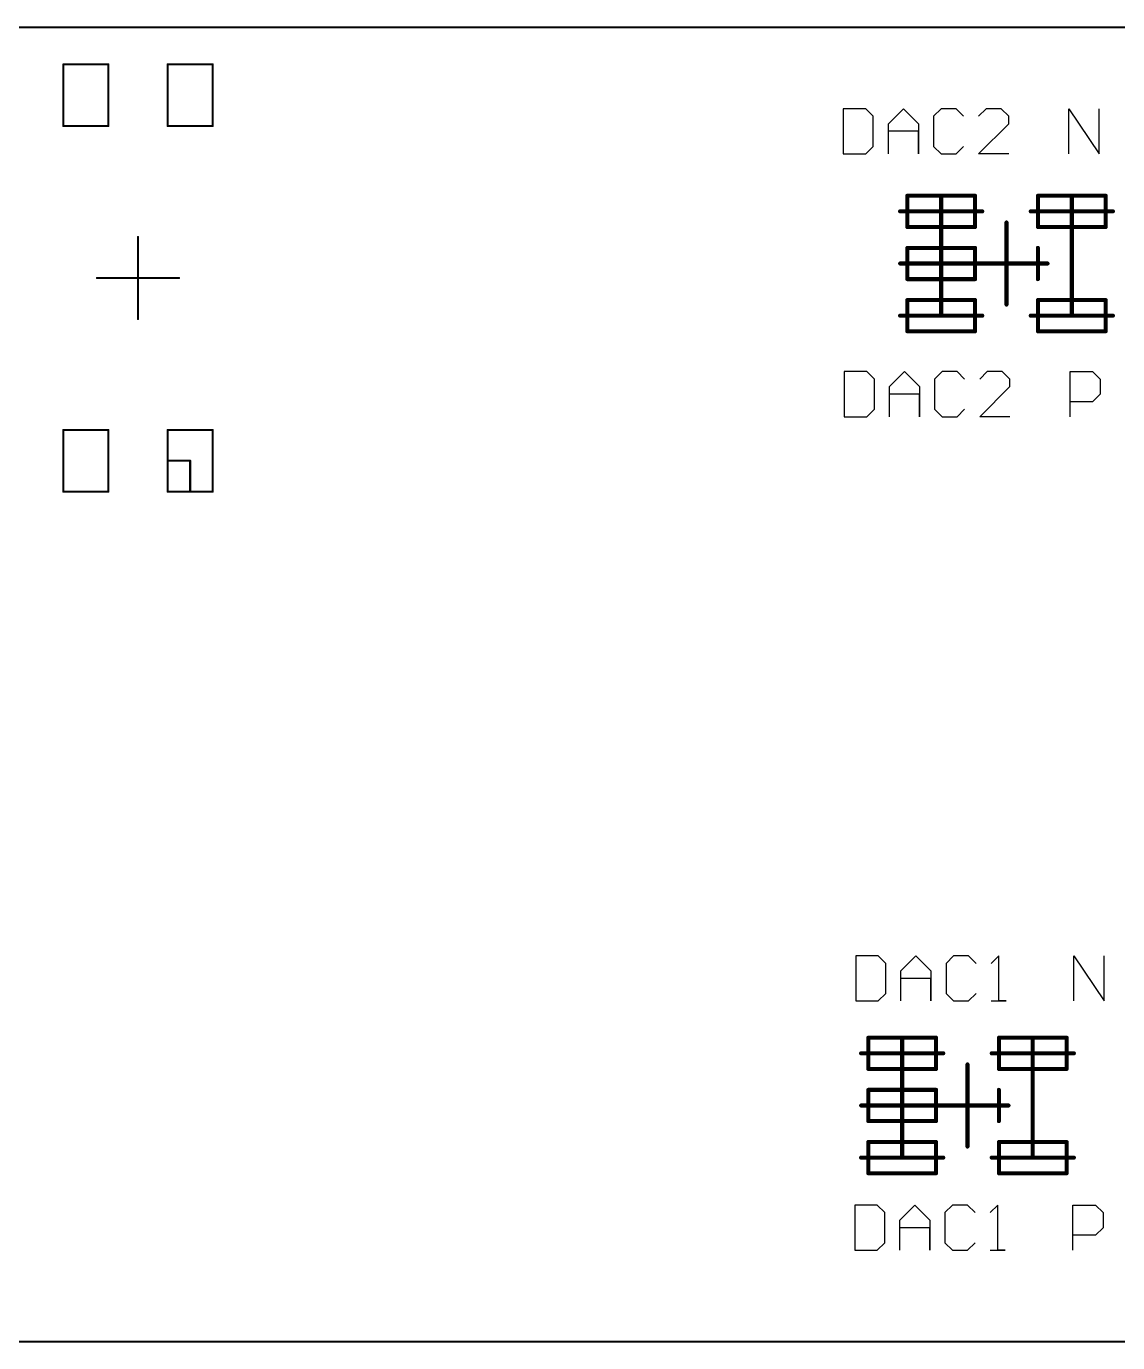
# Model space of a CAD drawing. Header units: millimetres. Extents: x 62 to 174, y 88 to 123.
# Drawn here: x 122.6 to 149.18, y 89.85 to 121.9 of the extents above; entities that cross this region are included whole.
import ezdxf

# ---------------------------------------------------------------- set-up
doc = ezdxf.new("R2010")
doc.units = ezdxf.units.MM
doc.layers.add('Mechanical1', color=6, linetype='Continuous')
doc.layers.add('Mechanical8', color=56, linetype='Continuous')

# ---------------------------------------------------------------- blocks, each defined once
blk = doc.blocks.new('SW_OMRON_A6S_2102_H_B_59')
at = {"layer": 'Mechanical8', "const_width": 0.05}
for points in [[(-5.2, 1.82), (-3.7, 1.82)], [(-5.2, 1.82), (-5.2, 0.72)], [(-3.7, 1.82), (-3.7, 0.72)], [(3.7, 1.82), (3.7, 0.72)], [(3.7, 1.82), (5.2, 1.82)], [(5.2, 1.82), (5.2, 0.72)], [(0, 1), (0, -1)], [(-5.2, 0.72), (-3.7, 0.72)], [(3.7, 0.72), (5.2, 0.72)], [(-1, 0), (1, 0)], [(-5.2, -0.72), (-3.7, -0.72)], [(-5.2, -0.72), (-5.2, -1.82)], [(-4.45, -0.72), (-4.45, -1.27)], [(-3.7, -0.72), (-3.7, -1.82)], [(3.7, -0.72), (5.2, -0.72)], [(3.7, -0.72), (3.7, -1.82)], [(5.2, -0.72), (5.2, -1.82)], [(-5.2, -1.27), (-4.45, -1.27)], [(-5.2, -1.82), (-3.7, -1.82)], [(3.7, -1.82), (5.2, -1.82)]]:
    blk.add_lwpolyline(points, dxfattribs=at)
at = {"layer": 'Mechanical8', "const_width": 0.025}
for points in [[(-5.213, 1.82, 1), (-5.188, 1.82, 1)], [(-5.213, 1.82, 1), (-5.188, 1.82, 1)], [(-3.713, 1.82, 1), (-3.688, 1.82, 1)], [(-3.713, 1.82, 1), (-3.688, 1.82, 1)], [(3.688, 1.82, 1), (3.713, 1.82, 1)], [(3.688, 1.82, 1), (3.713, 1.82, 1)], [(5.188, 1.82, 1), (5.213, 1.82, 1)], [(5.188, 1.82, 1), (5.213, 1.82, 1)], [(-0.012, 1, 1), (0.012, 1, 1)], [(-5.213, 0.72, 1), (-5.188, 0.72, 1)], [(-5.213, 0.72, 1), (-5.188, 0.72, 1)], [(-3.713, 0.72, 1), (-3.688, 0.72, 1)], [(-3.713, 0.72, 1), (-3.688, 0.72, 1)], [(3.688, 0.72, 1), (3.713, 0.72, 1)], [(3.688, 0.72, 1), (3.713, 0.72, 1)], [(5.188, 0.72, 1), (5.213, 0.72, 1)], [(5.188, 0.72, 1), (5.213, 0.72, 1)], [(-1.012, 0, 1), (-0.988, 0, 1)], [(0.988, 0, 1), (1.012, 0, 1)], [(-5.213, -0.72, 1), (-5.188, -0.72, 1)], [(-5.213, -0.72, 1), (-5.188, -0.72, 1)], [(-4.463, -0.72, 1), (-4.438, -0.72, 1)], [(-3.713, -0.72, 1), (-3.688, -0.72, 1)], [(-3.713, -0.72, 1), (-3.688, -0.72, 1)], [(3.688, -0.72, 1), (3.713, -0.72, 1)], [(3.688, -0.72, 1), (3.713, -0.72, 1)], [(5.188, -0.72, 1), (5.213, -0.72, 1)], [(5.188, -0.72, 1), (5.213, -0.72, 1)], [(-5.213, -1.27, 1), (-5.188, -1.27, 1)], [(-4.463, -1.27, 1), (-4.438, -1.27, 1)], [(-4.463, -1.27, 1), (-4.438, -1.27, 1)], [(-0.012, -1, 1), (0.012, -1, 1)], [(-5.213, -1.82, 1), (-5.188, -1.82, 1)], [(-5.213, -1.82, 1), (-5.188, -1.82, 1)], [(-3.713, -1.82, 1), (-3.688, -1.82, 1)], [(-3.713, -1.82, 1), (-3.688, -1.82, 1)], [(3.688, -1.82, 1), (3.713, -1.82, 1)], [(3.688, -1.82, 1), (3.713, -1.82, 1)], [(5.188, -1.82, 1), (5.213, -1.82, 1)], [(5.188, -1.82, 1), (5.213, -1.82, 1)]]:
    blk.add_lwpolyline(points, format="xyb", close=True, dxfattribs=at)
blk = doc.blocks.new('XFMR_MINI_CIRCUITS_AT224_88')
at = {"layer": 'Mechanical8', "const_width": 0.1}
for points in [[(-1.27, 2.59), (-1.27, 1.59)], [(0, 2.59), (0, 1.59)], [(1.27, 2.59), (1.27, 1.59)], [(-1.65, 2.415), (-0.89, 2.415)], [(-1.65, 2.415), (-1.65, 0.765)], [(-0.89, 2.415), (-0.89, 0.765)], [(-0.38, 2.415), (0.38, 2.415)], [(-0.38, 2.415), (-0.38, 0.765)], [(0.38, 2.415), (0.38, 0.765)], [(0.89, 2.415), (1.65, 2.415)], [(0.89, 2.415), (0.89, 0.765)], [(1.65, 2.415), (1.65, 0.765)], [(-1.27, 1.59), (1.65, 1.59)], [(-1.27, 1.59), (-1.27, 0.59)], [(0, 1.59), (0, 0.59)], [(1.27, 1.59), (1.27, 0.59)], [(0, 1), (0, 0)], [(-1.65, 0.765), (-0.89, 0.765)], [(-0.38, 0.765), (0.38, 0.765)], [(0.89, 0.765), (1.65, 0.765)], [(-1, 0), (0, 0)], [(0, 0), (1, 0)], [(0, 0), (0, -1)], [(-1.27, -0.59), (-1.27, -1.59)], [(1.27, -0.59), (1.27, -1.59)], [(-1.65, -0.765), (-0.89, -0.765)], [(-1.65, -0.765), (-1.65, -2.415)], [(-0.89, -0.765), (-0.89, -2.415)], [(-0.38, -0.765), (0.38, -0.765)], [(0.89, -0.765), (1.65, -0.765)], [(0.89, -0.765), (0.89, -2.415)], [(1.65, -0.765), (1.65, -2.415)], [(-1.27, -1.59), (1.65, -1.59)], [(-1.27, -1.59), (-1.27, -2.59)], [(1.27, -1.59), (1.27, -2.59)], [(-1.65, -2.415), (-0.89, -2.415)], [(0.89, -2.415), (1.65, -2.415)]]:
    blk.add_lwpolyline(points, dxfattribs=at)
at = {"layer": 'Mechanical8', "const_width": 0.05}
for points in [[(-1.295, 2.59, 1), (-1.245, 2.59, 1)], [(-0.025, 2.59, 1), (0.025, 2.59, 1)], [(1.245, 2.59, 1), (1.295, 2.59, 1)], [(-1.675, 2.415, 1), (-1.625, 2.415, 1)], [(-1.675, 2.415, 1), (-1.625, 2.415, 1)], [(-0.915, 2.415, 1), (-0.865, 2.415, 1)], [(-0.915, 2.415, 1), (-0.865, 2.415, 1)], [(-0.405, 2.415, 1), (-0.355, 2.415, 1)], [(-0.405, 2.415, 1), (-0.355, 2.415, 1)], [(0.355, 2.415, 1), (0.405, 2.415, 1)], [(0.355, 2.415, 1), (0.405, 2.415, 1)], [(0.865, 2.415, 1), (0.915, 2.415, 1)], [(0.865, 2.415, 1), (0.915, 2.415, 1)], [(1.625, 2.415, 1), (1.675, 2.415, 1)], [(1.625, 2.415, 1), (1.675, 2.415, 1)], [(-1.295, 1.59, 1), (-1.245, 1.59, 1)], [(-1.295, 1.59, 1), (-1.245, 1.59, 1)], [(-1.295, 1.59, 1), (-1.245, 1.59, 1)], [(-0.025, 1.59, 1), (0.025, 1.59, 1)], [(-0.025, 1.59, 1), (0.025, 1.59, 1)], [(1.245, 1.59, 1), (1.295, 1.59, 1)], [(1.245, 1.59, 1), (1.295, 1.59, 1)], [(1.625, 1.59, 1), (1.675, 1.59, 1)], [(-0.025, 1, 1), (0.025, 1, 1)], [(-1.675, 0.765, 1), (-1.625, 0.765, 1)], [(-1.675, 0.765, 1), (-1.625, 0.765, 1)], [(-0.915, 0.765, 1), (-0.865, 0.765, 1)], [(-0.915, 0.765, 1), (-0.865, 0.765, 1)], [(-0.405, 0.765, 1), (-0.355, 0.765, 1)], [(-0.405, 0.765, 1), (-0.355, 0.765, 1)], [(0.355, 0.765, 1), (0.405, 0.765, 1)], [(0.355, 0.765, 1), (0.405, 0.765, 1)], [(0.865, 0.765, 1), (0.915, 0.765, 1)], [(0.865, 0.765, 1), (0.915, 0.765, 1)], [(1.625, 0.765, 1), (1.675, 0.765, 1)], [(1.625, 0.765, 1), (1.675, 0.765, 1)], [(-1.295, 0.59, 1), (-1.245, 0.59, 1)], [(-0.025, 0.59, 1), (0.025, 0.59, 1)], [(1.245, 0.59, 1), (1.295, 0.59, 1)], [(-1.025, 0, 1), (-0.975, 0, 1)], [(-0.025, 0, 1), (0.025, 0, 1)], [(-0.025, 0, 1), (0.025, 0, 1)], [(-0.025, 0, 1), (0.025, 0, 1)], [(-0.025, 0, 1), (0.025, 0, 1)], [(0.975, 0, 1), (1.025, 0, 1)], [(-1.295, -0.59, 1), (-1.245, -0.59, 1)], [(1.245, -0.59, 1), (1.295, -0.59, 1)], [(-1.675, -0.765, 1), (-1.625, -0.765, 1)], [(-1.675, -0.765, 1), (-1.625, -0.765, 1)], [(-0.915, -0.765, 1), (-0.865, -0.765, 1)], [(-0.915, -0.765, 1), (-0.865, -0.765, 1)], [(-0.405, -0.765, 1), (-0.355, -0.765, 1)], [(-0.025, -1, 1), (0.025, -1, 1)], [(0.355, -0.765, 1), (0.405, -0.765, 1)], [(0.865, -0.765, 1), (0.915, -0.765, 1)], [(0.865, -0.765, 1), (0.915, -0.765, 1)], [(1.625, -0.765, 1), (1.675, -0.765, 1)], [(1.625, -0.765, 1), (1.675, -0.765, 1)], [(-1.295, -1.59, 1), (-1.245, -1.59, 1)], [(-1.295, -1.59, 1), (-1.245, -1.59, 1)], [(-1.295, -1.59, 1), (-1.245, -1.59, 1)], [(1.245, -1.59, 1), (1.295, -1.59, 1)], [(1.245, -1.59, 1), (1.295, -1.59, 1)], [(1.625, -1.59, 1), (1.675, -1.59, 1)], [(-1.675, -2.415, 1), (-1.625, -2.415, 1)], [(-1.675, -2.415, 1), (-1.625, -2.415, 1)], [(-1.295, -2.59, 1), (-1.245, -2.59, 1)], [(-0.915, -2.415, 1), (-0.865, -2.415, 1)], [(-0.915, -2.415, 1), (-0.865, -2.415, 1)], [(0.865, -2.415, 1), (0.915, -2.415, 1)], [(0.865, -2.415, 1), (0.915, -2.415, 1)], [(1.245, -2.59, 1), (1.295, -2.59, 1)], [(1.625, -2.415, 1), (1.675, -2.415, 1)], [(1.625, -2.415, 1), (1.675, -2.415, 1)]]:
    blk.add_lwpolyline(points, format="xyb", close=True, dxfattribs=at)
blk = doc.blocks.new('XFMR_MINI_CIRCUITS_AT224_89')
at = {"layer": 'Mechanical8', "const_width": 0.1}
for points in [[(-1.27, 2.59), (-1.27, 1.59)], [(0, 2.59), (0, 1.59)], [(1.27, 2.59), (1.27, 1.59)], [(-1.65, 2.415), (-0.89, 2.415)], [(-1.65, 2.415), (-1.65, 0.765)], [(-0.89, 2.415), (-0.89, 0.765)], [(-0.38, 2.415), (0.38, 2.415)], [(-0.38, 2.415), (-0.38, 0.765)], [(0.38, 2.415), (0.38, 0.765)], [(0.89, 2.415), (1.65, 2.415)], [(0.89, 2.415), (0.89, 0.765)], [(1.65, 2.415), (1.65, 0.765)], [(-1.27, 1.59), (1.65, 1.59)], [(-1.27, 1.59), (-1.27, 0.59)], [(0, 1.59), (0, 0.59)], [(1.27, 1.59), (1.27, 0.59)], [(0, 1), (0, 0)], [(-1.65, 0.765), (-0.89, 0.765)], [(-0.38, 0.765), (0.38, 0.765)], [(0.89, 0.765), (1.65, 0.765)], [(-1, 0), (0, 0)], [(0, 0), (1, 0)], [(0, 0), (0, -1)], [(-1.27, -0.59), (-1.27, -1.59)], [(1.27, -0.59), (1.27, -1.59)], [(-1.65, -0.765), (-0.89, -0.765)], [(-1.65, -0.765), (-1.65, -2.415)], [(-0.89, -0.765), (-0.89, -2.415)], [(-0.38, -0.765), (0.38, -0.765)], [(0.89, -0.765), (1.65, -0.765)], [(0.89, -0.765), (0.89, -2.415)], [(1.65, -0.765), (1.65, -2.415)], [(-1.27, -1.59), (1.65, -1.59)], [(-1.27, -1.59), (-1.27, -2.59)], [(1.27, -1.59), (1.27, -2.59)], [(-1.65, -2.415), (-0.89, -2.415)], [(0.89, -2.415), (1.65, -2.415)]]:
    blk.add_lwpolyline(points, dxfattribs=at)
at = {"layer": 'Mechanical8', "const_width": 0.05}
for points in [[(-1.295, 2.59, 1), (-1.245, 2.59, 1)], [(-0.025, 2.59, 1), (0.025, 2.59, 1)], [(1.245, 2.59, 1), (1.295, 2.59, 1)], [(-1.675, 2.415, 1), (-1.625, 2.415, 1)], [(-1.675, 2.415, 1), (-1.625, 2.415, 1)], [(-0.915, 2.415, 1), (-0.865, 2.415, 1)], [(-0.915, 2.415, 1), (-0.865, 2.415, 1)], [(-0.405, 2.415, 1), (-0.355, 2.415, 1)], [(-0.405, 2.415, 1), (-0.355, 2.415, 1)], [(0.355, 2.415, 1), (0.405, 2.415, 1)], [(0.355, 2.415, 1), (0.405, 2.415, 1)], [(0.865, 2.415, 1), (0.915, 2.415, 1)], [(0.865, 2.415, 1), (0.915, 2.415, 1)], [(1.625, 2.415, 1), (1.675, 2.415, 1)], [(1.625, 2.415, 1), (1.675, 2.415, 1)], [(-1.295, 1.59, 1), (-1.245, 1.59, 1)], [(-1.295, 1.59, 1), (-1.245, 1.59, 1)], [(-1.295, 1.59, 1), (-1.245, 1.59, 1)], [(-0.025, 1.59, 1), (0.025, 1.59, 1)], [(-0.025, 1.59, 1), (0.025, 1.59, 1)], [(1.245, 1.59, 1), (1.295, 1.59, 1)], [(1.245, 1.59, 1), (1.295, 1.59, 1)], [(1.625, 1.59, 1), (1.675, 1.59, 1)], [(-0.025, 1, 1), (0.025, 1, 1)], [(-1.675, 0.765, 1), (-1.625, 0.765, 1)], [(-1.675, 0.765, 1), (-1.625, 0.765, 1)], [(-0.915, 0.765, 1), (-0.865, 0.765, 1)], [(-0.915, 0.765, 1), (-0.865, 0.765, 1)], [(-0.405, 0.765, 1), (-0.355, 0.765, 1)], [(-0.405, 0.765, 1), (-0.355, 0.765, 1)], [(0.355, 0.765, 1), (0.405, 0.765, 1)], [(0.355, 0.765, 1), (0.405, 0.765, 1)], [(0.865, 0.765, 1), (0.915, 0.765, 1)], [(0.865, 0.765, 1), (0.915, 0.765, 1)], [(1.625, 0.765, 1), (1.675, 0.765, 1)], [(1.625, 0.765, 1), (1.675, 0.765, 1)], [(-1.295, 0.59, 1), (-1.245, 0.59, 1)], [(-0.025, 0.59, 1), (0.025, 0.59, 1)], [(1.245, 0.59, 1), (1.295, 0.59, 1)], [(-1.025, 0, 1), (-0.975, 0, 1)], [(-0.025, 0, 1), (0.025, 0, 1)], [(-0.025, 0, 1), (0.025, 0, 1)], [(-0.025, 0, 1), (0.025, 0, 1)], [(-0.025, 0, 1), (0.025, 0, 1)], [(0.975, 0, 1), (1.025, 0, 1)], [(-1.295, -0.59, 1), (-1.245, -0.59, 1)], [(1.245, -0.59, 1), (1.295, -0.59, 1)], [(-1.675, -0.765, 1), (-1.625, -0.765, 1)], [(-1.675, -0.765, 1), (-1.625, -0.765, 1)], [(-0.915, -0.765, 1), (-0.865, -0.765, 1)], [(-0.915, -0.765, 1), (-0.865, -0.765, 1)], [(-0.405, -0.765, 1), (-0.355, -0.765, 1)], [(-0.025, -1, 1), (0.025, -1, 1)], [(0.355, -0.765, 1), (0.405, -0.765, 1)], [(0.865, -0.765, 1), (0.915, -0.765, 1)], [(0.865, -0.765, 1), (0.915, -0.765, 1)], [(1.625, -0.765, 1), (1.675, -0.765, 1)], [(1.625, -0.765, 1), (1.675, -0.765, 1)], [(-1.295, -1.59, 1), (-1.245, -1.59, 1)], [(-1.295, -1.59, 1), (-1.245, -1.59, 1)], [(-1.295, -1.59, 1), (-1.245, -1.59, 1)], [(1.245, -1.59, 1), (1.295, -1.59, 1)], [(1.245, -1.59, 1), (1.295, -1.59, 1)], [(1.625, -1.59, 1), (1.675, -1.59, 1)], [(-1.675, -2.415, 1), (-1.625, -2.415, 1)], [(-1.675, -2.415, 1), (-1.625, -2.415, 1)], [(-1.295, -2.59, 1), (-1.245, -2.59, 1)], [(-0.915, -2.415, 1), (-0.865, -2.415, 1)], [(-0.915, -2.415, 1), (-0.865, -2.415, 1)], [(0.865, -2.415, 1), (0.915, -2.415, 1)], [(0.865, -2.415, 1), (0.915, -2.415, 1)], [(1.245, -2.59, 1), (1.295, -2.59, 1)], [(1.625, -2.415, 1), (1.675, -2.415, 1)], [(1.625, -2.415, 1), (1.675, -2.415, 1)]]:
    blk.add_lwpolyline(points, format="xyb", close=True, dxfattribs=at)

msp = doc.modelspace()

# ---------------------------------------------------------------- linework, layer by layer
at = {"layer": 'Mechanical1', "const_width": 0.05}
for points in [[(102.472, 121.875), (174.472, 121.875)], [(92.972, 89.875), (174.472, 89.875)]]:
    msp.add_lwpolyline(points, dxfattribs=at)
at = {"layer": 'Mechanical8'}
for p, q in [((142.495, 119.894), (142.495, 118.795)), ((143.045, 119.894), (142.495, 119.894)), ((143.228, 119.711), (143.045, 119.894)), ((143.595, 119.528), (143.962, 119.894)), ((143.962, 119.894), (144.328, 119.528)), ((144.878, 119.894), (144.695, 119.711)), ((145.245, 119.894), (144.878, 119.894)), ((145.428, 119.711), (145.245, 119.894)), ((145.978, 119.894), (145.794, 119.711)), ((146.344, 119.894), (145.978, 119.894)), ((146.527, 119.711), (146.344, 119.894)), ((147.994, 118.795), (147.994, 119.894)), ((147.994, 119.894), (148.727, 118.795)), ((148.727, 118.795), (148.727, 119.894)), ((143.228, 118.978), (143.228, 119.711)), ((144.695, 119.711), (144.695, 118.978)), ((146.527, 119.528), (146.527, 119.711)), ((143.595, 118.795), (143.595, 119.528)), ((144.328, 119.345), (143.595, 119.345)), ((144.328, 119.528), (144.328, 118.795)), ((144.328, 118.795), (144.328, 119.345)), ((145.794, 118.795), (146.527, 119.528)), ((143.045, 118.795), (143.228, 118.978)), ((144.695, 118.978), (144.878, 118.795)), ((145.245, 118.795), (145.428, 118.978)), ((142.495, 118.795), (143.045, 118.795)), ((144.878, 118.795), (145.245, 118.795)), ((146.527, 118.795), (145.794, 118.795)), ((142.521, 113.494), (142.521, 112.394)), ((143.071, 113.494), (142.521, 113.494)), ((143.254, 113.31), (143.071, 113.494)), ((143.62, 113.127), (143.987, 113.494)), ((143.987, 113.494), (144.354, 113.127)), ((144.903, 113.494), (144.72, 113.31)), ((145.27, 113.494), (144.903, 113.494)), ((145.453, 113.31), (145.27, 113.494)), ((146.003, 113.494), (145.82, 113.31)), ((146.37, 113.494), (146.003, 113.494)), ((146.553, 113.31), (146.37, 113.494)), ((148.019, 112.394), (148.019, 113.494)), ((148.019, 113.494), (148.569, 113.494)), ((148.569, 113.494), (148.752, 113.31)), ((143.254, 112.577), (143.254, 113.31)), ((144.72, 113.31), (144.72, 112.577)), ((146.553, 113.127), (146.553, 113.31)), ((148.752, 113.31), (148.752, 112.944)), ((143.62, 112.394), (143.62, 113.127)), ((144.354, 112.944), (143.62, 112.944)), ((144.354, 113.127), (144.354, 112.394)), ((144.354, 112.394), (144.354, 112.944)), ((145.82, 112.394), (146.553, 113.127)), ((148.752, 112.944), (148.569, 112.761)), ((143.071, 112.394), (143.254, 112.577)), ((144.72, 112.577), (144.903, 112.394)), ((145.27, 112.394), (145.453, 112.577)), ((148.569, 112.761), (148.019, 112.761)), ((142.521, 112.394), (143.071, 112.394)), ((144.903, 112.394), (145.27, 112.394)), ((146.553, 112.394), (145.82, 112.394)), ((142.8, 99.27), (142.8, 98.17)), ((143.35, 99.27), (142.8, 99.27)), ((143.533, 99.086), (143.35, 99.27)), ((143.533, 98.353), (143.533, 99.086)), ((143.9, 98.903), (144.266, 99.27)), ((144.266, 99.27), (144.633, 98.903)), ((145.183, 99.27), (144.999, 99.086)), ((144.999, 99.086), (144.999, 98.353)), ((145.549, 99.27), (145.183, 99.27)), ((145.733, 99.086), (145.549, 99.27)), ((146.282, 99.27), (146.099, 99.086)), ((146.282, 98.17), (146.282, 99.27)), ((148.115, 98.17), (148.115, 99.27)), ((148.115, 99.27), (148.848, 98.17)), ((148.848, 98.17), (148.848, 99.27)), ((143.9, 98.17), (143.9, 98.903)), ((144.633, 98.72), (143.9, 98.72)), ((144.633, 98.903), (144.633, 98.17)), ((144.633, 98.17), (144.633, 98.72)), ((142.8, 98.17), (143.35, 98.17)), ((143.35, 98.17), (143.533, 98.353)), ((144.999, 98.353), (145.183, 98.17)), ((145.183, 98.17), (145.549, 98.17)), ((145.549, 98.17), (145.733, 98.353)), ((146.099, 98.17), (146.466, 98.17)), ((146.466, 98.17), (146.282, 98.17)), ((142.775, 93.199), (142.775, 92.099)), ((143.325, 93.199), (142.775, 93.199)), ((143.508, 93.016), (143.325, 93.199)), ((143.508, 92.283), (143.508, 93.016)), ((143.874, 92.832), (144.241, 93.199)), ((144.241, 93.199), (144.608, 92.832)), ((145.157, 93.199), (144.974, 93.016)), ((144.974, 93.016), (144.974, 92.283)), ((145.524, 93.199), (145.157, 93.199)), ((145.707, 93.016), (145.524, 93.199)), ((146.257, 93.199), (146.074, 93.016)), ((146.257, 92.099), (146.257, 93.199)), ((148.09, 92.099), (148.09, 93.199)), ((148.09, 93.199), (148.64, 93.199)), ((148.64, 93.199), (148.823, 93.016)), ((148.823, 93.016), (148.823, 92.649)), ((143.874, 92.099), (143.874, 92.832)), ((144.608, 92.649), (143.874, 92.649)), ((144.608, 92.832), (144.608, 92.099)), ((144.608, 92.099), (144.608, 92.649)), ((148.823, 92.649), (148.64, 92.466)), ((148.64, 92.466), (148.09, 92.466)), ((142.775, 92.099), (143.325, 92.099)), ((143.325, 92.099), (143.508, 92.283)), ((144.974, 92.283), (145.157, 92.099)), ((145.157, 92.099), (145.524, 92.099)), ((145.524, 92.099), (145.707, 92.283)), ((146.074, 92.099), (146.44, 92.099)), ((146.44, 92.099), (146.257, 92.099))]:
    msp.add_line(p, q, dxfattribs=at)

# ---------------------------------------------------------------- block references
at = {"rotation": 90}
for name, p in [('SW_OMRON_A6S_2102_H_B_59', (125.323, 115.772)), ('XFMR_MINI_CIRCUITS_AT224_89', (146.472, 116.125)), ('XFMR_MINI_CIRCUITS_AT224_88', (145.522, 95.625))]:
    msp.add_blockref(name, p, dxfattribs=at)

doc.saveas('drawing.dxf')
